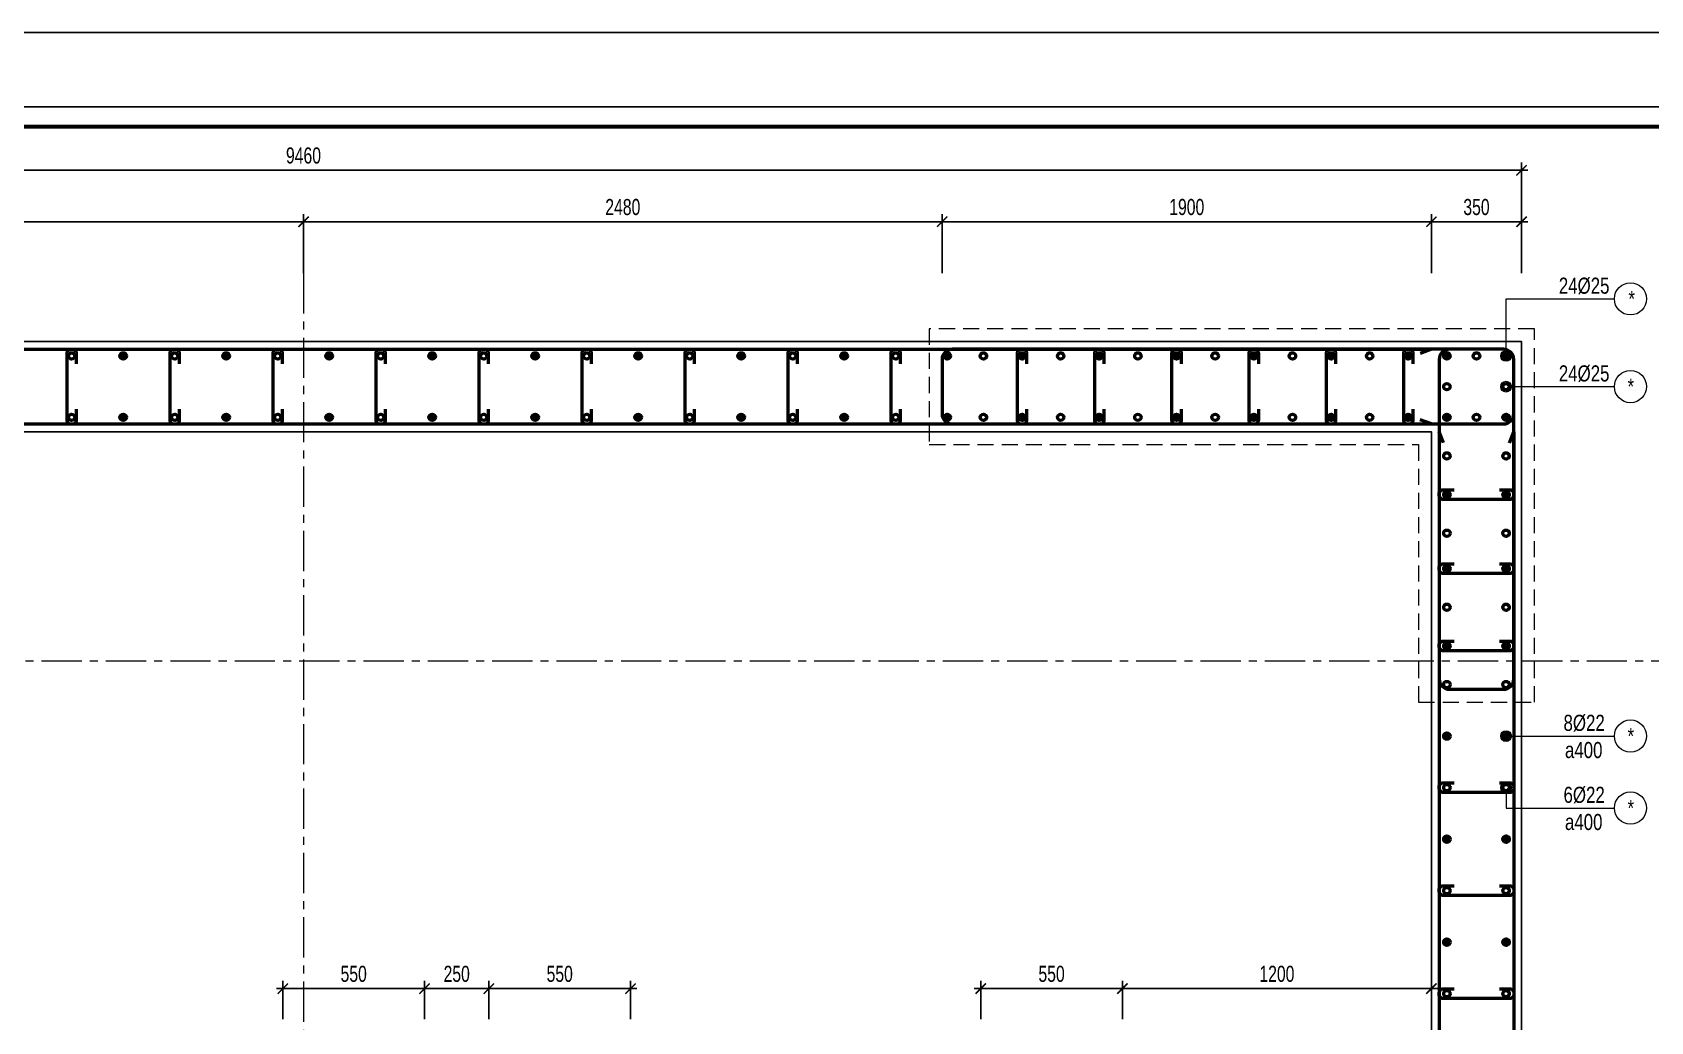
# Model space of a CAD drawing. Header units: millimetres. Extents: x -17374 to 181693, y -29783 to 15580.
# Drawn here: x 97585 to 103870, y 11740 to 15580 of the extents above; entities that cross this region are included whole.
import ezdxf
from ezdxf.enums import TextEntityAlignment as Align

# ---------------------------------------------------------------- set-up
doc = ezdxf.new("R2010")
doc.units = ezdxf.units.MM
doc.header["$LTSCALE"] = 250
doc.header["$MEASUREMENT"] = 0
for name, pattern in [('CENTER', [2, 1.25, -0.25, 0.25, -0.25]), ('CENTER2', [1.125, 0.75, -0.125, 0.125, -0.125]), ('HIDDEN', [0.375, 0.25, -0.125])]:
    doc.linetypes.add(name, pattern=pattern)
doc.layers.add('CDC-KHUNGTEN', color=7, linetype='Continuous')
for name, color, linetype, lineweight in [('CDC.01.AXIS', 160, 'CENTER2', 13), ('CDC.02.DIM', 1, 'Continuous', 18), ('CDC.03.BORDER', 3, 'Continuous', 25), ('CDC.04.HIDDEN', 8, 'HIDDEN', 15), ('CDC.05.STEEL', 4, 'Continuous', 50), ('CDC.06.TEXT', 2, 'Continuous', 18), ('CDC.11.NOTE', 8, 'Continuous', 18), ('CDC.14.STEELNUM', 9, 'Continuous', 18), ('STEEL_NODE', 6, 'Continuous', 50)]:
    doc.layers.add(name, color=color, linetype=linetype, lineweight=lineweight)
doc.styles.add('KC_SMTEXT', font='arial.ttf', dxfattribs={"width": 0.7})
doc.styles.add('KCS_SMTEXT', font='arial.ttf', dxfattribs={"width": 0.7})
doc.dimstyles.new('KCS_DIM25', dxfattribs={"dimscale": 25, "dimtxt": 2.5, "dimasz": 1.6, "dimexe": 1.2, "dimexo": 0, "dimgap": 1, "dimtad": 1, "dimdec": 0, "dimzin": 0, "dimdsep": 46, "dimtxsty": 'KCS_SMTEXT', "dimblk": 'ARCHTICK', "dimcen": 0, "dimdle": 1, "dimclrd": 1, "dimclre": 1, "dimclrt": 2, "dimadec": 0, "dimazin": 0, "dimtfac": 1, "dimtdec": 0, "dimtix": 1, "dimtmove": 2, "dimatfit": 3, "dimfxl": 1, "dimtolj": 1, "dimtzin": 0, "dimarcsym": 0})

# ---------------------------------------------------------------- blocks, each defined once
blk = doc.blocks.new('_ArchTick')
at = {"color": 0, "linetype": 'ByBlock', "const_width": 0.15}
blk.add_lwpolyline([(-0.5, -0.5), (0.5, 0.5)], dxfattribs=at)
blk = doc.blocks.new('*D180')
at = {"layer": 'CDC.02.DIM', "color": 1, "lineweight": -2, "transparency": 16777216}
for p, q in [((103393.3, 15044.9), (93883.3, 15044.9)), ((93908.3, 14644.9), (93908.3, 15074.9)), ((103368.3, 14644.9), (103368.3, 15074.9))]:
    blk.add_line(p, q, dxfattribs=at)
at = {"layer": 'Defpoints', "color": 0, "transparency": 16777216}
for p in [(93908.3, 15044.9), (93908.3, 14644.9), (103368.3, 14644.9)]:
    blk.add_point(p, dxfattribs=at)
at = {"layer": 'CDC.02.DIM', "color": 1, "lineweight": -2, "transparency": 16777216, "xscale": 40, "yscale": 40, "zscale": 40, "rotation": 180}
blk.add_blockref('_ArchTick', (93908.3, 15044.9), dxfattribs=at)
at = {"layer": 'CDC.02.DIM', "color": 1, "lineweight": -2, "transparency": 16777216, "xscale": 40, "yscale": 40, "zscale": 40}
blk.add_blockref('_ArchTick', (103368.3, 15044.9), dxfattribs=at)
at = {"layer": 'CDC.02.DIM', "color": 2, "transparency": 16777216, "insert": (98638.3, 15101.8), "char_height": 62.5, "attachment_point": 5, "style": 'KCS_SMTEXT'}
blk.add_mtext('\\A1;9460', dxfattribs=at)
blk = doc.blocks.new('*D183')
at = {"layer": 'CDC.02.DIM', "color": 1, "lineweight": -2, "transparency": 16777216}
for p, q in [((96133.3, 14844.9), (98663.3, 14844.9)), ((96158.3, 14644.9), (96158.3, 14874.9)), ((98638.3, 14644.9), (98638.3, 14874.9))]:
    blk.add_line(p, q, dxfattribs=at)
at = {"layer": 'Defpoints', "color": 0, "transparency": 16777216}
for p in [(98638.3, 14844.9), (96158.3, 14644.9), (98638.3, 14644.9)]:
    blk.add_point(p, dxfattribs=at)
at = {"layer": 'CDC.02.DIM', "color": 1, "lineweight": -2, "transparency": 16777216, "xscale": 40, "yscale": 40, "zscale": 40, "rotation": 180}
blk.add_blockref('_ArchTick', (96158.3, 14844.9), dxfattribs=at)
at = {"layer": 'CDC.02.DIM', "color": 1, "lineweight": -2, "transparency": 16777216, "xscale": 40, "yscale": 40, "zscale": 40}
blk.add_blockref('_ArchTick', (98638.3, 14844.9), dxfattribs=at)
at = {"layer": 'CDC.02.DIM', "color": 2, "transparency": 16777216, "insert": (97398.3, 14901.8), "char_height": 62.5, "attachment_point": 5, "style": 'KCS_SMTEXT'}
blk.add_mtext('\\A1;2480', dxfattribs=at)
blk = doc.blocks.new('*D184')
at = {"layer": 'CDC.02.DIM', "color": 1, "lineweight": -2, "transparency": 16777216}
for p, q in [((98613.3, 14844.9), (101143.3, 14844.9)), ((98638.3, 14644.9), (98638.3, 14874.9)), ((101118.3, 14644.9), (101118.3, 14874.9))]:
    blk.add_line(p, q, dxfattribs=at)
at = {"layer": 'Defpoints', "color": 0, "transparency": 16777216}
for p in [(101118.3, 14844.9), (98638.3, 14644.9), (101118.3, 14644.9)]:
    blk.add_point(p, dxfattribs=at)
at = {"layer": 'CDC.02.DIM', "color": 1, "lineweight": -2, "transparency": 16777216, "xscale": 40, "yscale": 40, "zscale": 40, "rotation": 180}
blk.add_blockref('_ArchTick', (98638.3, 14844.9), dxfattribs=at)
at = {"layer": 'CDC.02.DIM', "color": 1, "lineweight": -2, "transparency": 16777216, "xscale": 40, "yscale": 40, "zscale": 40}
blk.add_blockref('_ArchTick', (101118.3, 14844.9), dxfattribs=at)
at = {"layer": 'CDC.02.DIM', "color": 2, "transparency": 16777216, "insert": (99878.3, 14901.8), "char_height": 62.5, "attachment_point": 5, "style": 'KCS_SMTEXT'}
blk.add_mtext('\\A1;2480', dxfattribs=at)
blk = doc.blocks.new('*D185')
at = {"layer": 'CDC.02.DIM', "color": 1, "lineweight": -2, "transparency": 16777216}
for p, q in [((101093.3, 14844.9), (103043.3, 14844.9)), ((101118.3, 14644.9), (101118.3, 14874.9)), ((103018.3, 14644.9), (103018.3, 14874.9))]:
    blk.add_line(p, q, dxfattribs=at)
at = {"layer": 'Defpoints', "color": 0, "transparency": 16777216}
for p in [(103018.3, 14844.9), (101118.3, 14644.9), (103018.3, 14644.9)]:
    blk.add_point(p, dxfattribs=at)
at = {"layer": 'CDC.02.DIM', "color": 1, "lineweight": -2, "transparency": 16777216, "xscale": 40, "yscale": 40, "zscale": 40, "rotation": 180}
blk.add_blockref('_ArchTick', (101118.3, 14844.9), dxfattribs=at)
at = {"layer": 'CDC.02.DIM', "color": 1, "lineweight": -2, "transparency": 16777216, "xscale": 40, "yscale": 40, "zscale": 40}
blk.add_blockref('_ArchTick', (103018.3, 14844.9), dxfattribs=at)
at = {"layer": 'CDC.02.DIM', "color": 2, "transparency": 16777216, "insert": (102068.3, 14901.8), "char_height": 62.5, "attachment_point": 5, "style": 'KCS_SMTEXT'}
blk.add_mtext('\\A1;1900', dxfattribs=at)
blk = doc.blocks.new('*D186')
at = {"layer": 'CDC.02.DIM', "color": 1, "lineweight": -2, "transparency": 16777216}
for p, q in [((102993.3, 14844.9), (103393.3, 14844.9)), ((103018.3, 14644.9), (103018.3, 14874.9)), ((103368.3, 14644.9), (103368.3, 14874.9))]:
    blk.add_line(p, q, dxfattribs=at)
at = {"layer": 'Defpoints', "color": 0, "transparency": 16777216}
for p in [(103368.3, 14844.9), (103018.3, 14644.9), (103368.3, 14644.9)]:
    blk.add_point(p, dxfattribs=at)
at = {"layer": 'CDC.02.DIM', "color": 1, "lineweight": -2, "transparency": 16777216, "xscale": 40, "yscale": 40, "zscale": 40, "rotation": 180}
blk.add_blockref('_ArchTick', (103018.3, 14844.9), dxfattribs=at)
at = {"layer": 'CDC.02.DIM', "color": 1, "lineweight": -2, "transparency": 16777216, "xscale": 40, "yscale": 40, "zscale": 40}
blk.add_blockref('_ArchTick', (103368.3, 14844.9), dxfattribs=at)
at = {"layer": 'CDC.02.DIM', "color": 2, "transparency": 16777216, "insert": (103193.3, 14901.8), "char_height": 62.5, "attachment_point": 5, "style": 'KCS_SMTEXT'}
blk.add_mtext('\\A1;350', dxfattribs=at)
blk = doc.blocks.new('*D227')
at = {"layer": 'CDC.02.DIM', "color": 1, "lineweight": -2, "transparency": 16777216}
for p, q in [((98558.3, 11748.9), (98558.3, 11897.9)), ((99108.3, 11748.9), (99108.3, 11897.9)), ((98533.3, 11867.9), (99133.3, 11867.9))]:
    blk.add_line(p, q, dxfattribs=at)
at = {"layer": 'Defpoints', "color": 0, "transparency": 16777216}
for p in [(99108.3, 11867.9), (98558.3, 11748.9), (99108.3, 11748.9)]:
    blk.add_point(p, dxfattribs=at)
at = {"layer": 'CDC.02.DIM', "color": 1, "lineweight": -2, "transparency": 16777216, "xscale": 40, "yscale": 40, "zscale": 40, "rotation": 180}
blk.add_blockref('_ArchTick', (98558.3, 11867.9), dxfattribs=at)
at = {"layer": 'CDC.02.DIM', "color": 1, "lineweight": -2, "transparency": 16777216, "xscale": 40, "yscale": 40, "zscale": 40}
blk.add_blockref('_ArchTick', (99108.3, 11867.9), dxfattribs=at)
at = {"layer": 'CDC.02.DIM', "color": 2, "transparency": 16777216, "insert": (98833.3, 11924.9), "char_height": 62.5, "attachment_point": 5, "style": 'KCS_SMTEXT'}
blk.add_mtext('\\A1;550', dxfattribs=at)
blk = doc.blocks.new('*D228')
at = {"layer": 'CDC.02.DIM', "color": 1, "lineweight": -2, "transparency": 16777216}
for p, q in [((99358.3, 11748.9), (99358.3, 11897.9)), ((99908.3, 11748.9), (99908.3, 11897.9)), ((99933.3, 11867.9), (99333.3, 11867.9))]:
    blk.add_line(p, q, dxfattribs=at)
at = {"layer": 'Defpoints', "color": 0, "transparency": 16777216}
for p in [(99358.3, 11867.9), (99358.3, 11748.9), (99908.3, 11748.9)]:
    blk.add_point(p, dxfattribs=at)
at = {"layer": 'CDC.02.DIM', "color": 1, "lineweight": -2, "transparency": 16777216, "xscale": 40, "yscale": 40, "zscale": 40, "rotation": 180}
blk.add_blockref('_ArchTick', (99358.3, 11867.9), dxfattribs=at)
at = {"layer": 'CDC.02.DIM', "color": 1, "lineweight": -2, "transparency": 16777216, "xscale": 40, "yscale": 40, "zscale": 40}
blk.add_blockref('_ArchTick', (99908.3, 11867.9), dxfattribs=at)
at = {"layer": 'CDC.02.DIM', "color": 2, "transparency": 16777216, "insert": (99633.3, 11924.9), "char_height": 62.5, "attachment_point": 5, "style": 'KCS_SMTEXT'}
blk.add_mtext('\\A1;550', dxfattribs=at)
blk = doc.blocks.new('*D212')
at = {"layer": 'CDC.02.DIM', "color": 1, "lineweight": -2, "transparency": 16777216}
for p, q in [((99108.3, 11748.9), (99108.3, 11897.9)), ((99358.3, 11748.9), (99358.3, 11897.9)), ((99083.3, 11867.9), (99383.3, 11867.9))]:
    blk.add_line(p, q, dxfattribs=at)
at = {"layer": 'Defpoints', "color": 0, "transparency": 16777216}
for p in [(99358.3, 11867.9), (99108.3, 11748.9), (99358.3, 11748.9)]:
    blk.add_point(p, dxfattribs=at)
at = {"layer": 'CDC.02.DIM', "color": 1, "lineweight": -2, "transparency": 16777216, "xscale": 40, "yscale": 40, "zscale": 40, "rotation": 180}
blk.add_blockref('_ArchTick', (99108.3, 11867.9), dxfattribs=at)
at = {"layer": 'CDC.02.DIM', "color": 1, "lineweight": -2, "transparency": 16777216, "xscale": 40, "yscale": 40, "zscale": 40}
blk.add_blockref('_ArchTick', (99358.3, 11867.9), dxfattribs=at)
at = {"layer": 'CDC.02.DIM', "color": 2, "transparency": 16777216, "insert": (99233.3, 11924.9), "char_height": 62.5, "attachment_point": 5, "style": 'KCS_SMTEXT'}
blk.add_mtext('\\A1;250', dxfattribs=at)
blk = doc.blocks.new('*D213')
at = {"layer": 'CDC.02.DIM', "color": 1, "lineweight": -2, "transparency": 16777216}
for p, q in [((101268.3, 11748.9), (101268.3, 11897.9)), ((101818.3, 11748.9), (101818.3, 11897.9)), ((101843.3, 11867.9), (101243.3, 11867.9))]:
    blk.add_line(p, q, dxfattribs=at)
at = {"layer": 'Defpoints', "color": 0, "transparency": 16777216}
for p in [(101268.3, 11867.9), (101268.3, 11748.9), (101818.3, 11748.9)]:
    blk.add_point(p, dxfattribs=at)
at = {"layer": 'CDC.02.DIM', "color": 1, "lineweight": -2, "transparency": 16777216, "xscale": 40, "yscale": 40, "zscale": 40, "rotation": 180}
blk.add_blockref('_ArchTick', (101268.3, 11867.9), dxfattribs=at)
at = {"layer": 'CDC.02.DIM', "color": 1, "lineweight": -2, "transparency": 16777216, "xscale": 40, "yscale": 40, "zscale": 40}
blk.add_blockref('_ArchTick', (101818.3, 11867.9), dxfattribs=at)
at = {"layer": 'CDC.02.DIM', "color": 2, "transparency": 16777216, "insert": (101543.3, 11924.9), "char_height": 62.5, "attachment_point": 5, "style": 'KCS_SMTEXT'}
blk.add_mtext('\\A1;550', dxfattribs=at)
blk = doc.blocks.new('*D218')
at = {"layer": 'CDC.02.DIM', "color": 1, "lineweight": -2, "transparency": 16777216}
for p, q in [((101818.3, 11748.9), (101818.3, 11897.9)), ((103018.3, 11748.9), (103018.3, 11897.9)), ((101793.3, 11867.9), (103043.3, 11867.9))]:
    blk.add_line(p, q, dxfattribs=at)
at = {"layer": 'Defpoints', "color": 0, "transparency": 16777216}
for p in [(103018.3, 11867.9), (101818.3, 11748.9), (103018.3, 11748.9)]:
    blk.add_point(p, dxfattribs=at)
at = {"layer": 'CDC.02.DIM', "color": 1, "lineweight": -2, "transparency": 16777216, "xscale": 40, "yscale": 40, "zscale": 40, "rotation": 180}
blk.add_blockref('_ArchTick', (101818.3, 11867.9), dxfattribs=at)
at = {"layer": 'CDC.02.DIM', "color": 1, "lineweight": -2, "transparency": 16777216, "xscale": 40, "yscale": 40, "zscale": 40}
blk.add_blockref('_ArchTick', (103018.3, 11867.9), dxfattribs=at)
at = {"layer": 'CDC.02.DIM', "color": 2, "transparency": 16777216, "insert": (102418.3, 11924.9), "char_height": 62.5, "attachment_point": 5, "style": 'KCS_SMTEXT'}
blk.add_mtext('\\A1;1200', dxfattribs=at)
blk = doc.blocks.new('Khung tên chuẩn')
at = {"layer": 'CDC-KHUNGTEN', "color": 8}
blk.add_lwpolyline([(75096, 1100), (83000, 1100), (83000, 58300), (3000, 58300), (3000, 1100), (75096, 1100)], dxfattribs=at)
at = {"layer": 'CDC-KHUNGTEN', "color": 255, "lineweight": 60}
blk.add_lwpolyline([(74900, 1400), (74900, 58000), (3300, 58000), (3300, 1400), (74900, 1400)], close=True, dxfattribs=at)
at = {"layer": 'Defpoints', "color": 1, "ltscale": 0.2}
blk.add_lwpolyline([(0, 0), (0, 59400), (84100, 59400), (84100, 0), (0, 0)], close=True, dxfattribs=at)

msp = doc.modelspace()

# ---------------------------------------------------------------- hatches: boundary and pattern name
at = {"layer": 'STEEL_NODE'}
h = msp.add_hatch(color=1, dxfattribs=at)
h.dxf.hatch_style = 1
h.paths.add_polyline_path([(97925.6, 14323.9, -1), (97950.6, 14323.9, -1)])
h = msp.add_hatch(color=1, dxfattribs=at)
h.dxf.hatch_style = 1
h.paths.add_polyline_path([(98325.6, 14323.9, -1), (98350.6, 14323.9, -1)])
h = msp.add_hatch(color=1, dxfattribs=at)
h.dxf.hatch_style = 1
h.paths.add_polyline_path([(98725.6, 14323.9, -1), (98750.6, 14323.9, -1)])
h = msp.add_hatch(color=1, dxfattribs=at)
h.dxf.hatch_style = 1
h.paths.add_polyline_path([(99125.6, 14323.9, -1), (99150.6, 14323.9, -1)])
h = msp.add_hatch(color=1, dxfattribs=at)
h.dxf.hatch_style = 1
h.paths.add_polyline_path([(99525.6, 14323.9, -1), (99550.6, 14323.9, -1)])
h = msp.add_hatch(color=1, dxfattribs=at)
h.dxf.hatch_style = 1
h.paths.add_polyline_path([(99925.6, 14323.9, -1), (99950.6, 14323.9, -1)])
h = msp.add_hatch(color=1, dxfattribs=at)
h.dxf.hatch_style = 1
h.paths.add_polyline_path([(100325.6, 14323.9, -1), (100350.6, 14323.9, -1)])
h = msp.add_hatch(color=1, dxfattribs=at)
h.dxf.hatch_style = 1
h.paths.add_polyline_path([(100725.6, 14323.9, -1), (100750.6, 14323.9, -1)])
h = msp.add_hatch(color=1, dxfattribs=at)
h.dxf.hatch_style = 1
h.paths.add_polyline_path([(101126, 14323.9, -1), (101151, 14323.9, -1)])
h = msp.add_hatch(color=1, dxfattribs=at)
h.dxf.hatch_style = 1
h.paths.add_polyline_path([(101416, 14323.9, -1), (101441, 14323.9, -1)])
h = msp.add_hatch(color=1, dxfattribs=at)
h.dxf.hatch_style = 1
h.paths.add_polyline_path([(101716, 14323.9, -1), (101741, 14323.9, -1)])
h = msp.add_hatch(color=1, dxfattribs=at)
h.dxf.hatch_style = 1
h.paths.add_polyline_path([(102016, 14323.9, -1), (102041, 14323.9, -1)])
h = msp.add_hatch(color=1, dxfattribs=at)
h.dxf.hatch_style = 1
h.paths.add_polyline_path([(102316, 14323.9, -1), (102341, 14323.9, -1)])
h = msp.add_hatch(color=1, dxfattribs=at)
h.dxf.hatch_style = 1
h.paths.add_polyline_path([(102616, 14323.9, -1), (102641, 14323.9, -1)])
h = msp.add_hatch(color=1, dxfattribs=at)
h.dxf.hatch_style = 1
h.paths.add_polyline_path([(102916, 14323.9, -1), (102941, 14323.9, -1)])
h = msp.add_hatch(color=1, dxfattribs=at)
h.dxf.hatch_style = 1
h.paths.add_polyline_path([(103091, 14323.9, 1), (103066, 14323.9, 1)])
h = msp.add_hatch(color=1, dxfattribs=at)
h.dxf.hatch_style = 1
h.paths.add_polyline_path([(103066, 14323.9, -1), (103091, 14323.9, -1)])
h = msp.add_hatch(color=1, dxfattribs=at)
h.dxf.hatch_style = 1
h.paths.add_polyline_path([(103295.6, 14323.9, -1), (103320.6, 14323.9, -1)])
h = msp.add_hatch(color=1, dxfattribs=at)
h.dxf.hatch_style = 1
h.paths.add_polyline_path([(103320.6, 14323.9, 1), (103295.6, 14323.9, 1)])
h = msp.add_hatch(color=1, dxfattribs=at)
h.dxf.hatch_style = 1
h.paths.add_polyline_path([(97950.6, 14085.73, -1), (97925.6, 14085.73, -1)])
h = msp.add_hatch(color=1, dxfattribs=at)
h.dxf.hatch_style = 1
h.paths.add_polyline_path([(98350.6, 14085.73, -1), (98325.6, 14085.73, -1)])
h = msp.add_hatch(color=1, dxfattribs=at)
h.dxf.hatch_style = 1
h.paths.add_polyline_path([(98750.6, 14085.73, -1), (98725.6, 14085.73, -1)])
h = msp.add_hatch(color=1, dxfattribs=at)
h.dxf.hatch_style = 1
h.paths.add_polyline_path([(99150.6, 14085.73, -1), (99125.6, 14085.73, -1)])
h = msp.add_hatch(color=1, dxfattribs=at)
h.dxf.hatch_style = 1
h.paths.add_polyline_path([(99550.6, 14085.73, -1), (99525.6, 14085.73, -1)])
h = msp.add_hatch(color=1, dxfattribs=at)
h.dxf.hatch_style = 1
h.paths.add_polyline_path([(99950.6, 14085.73, -1), (99925.6, 14085.73, -1)])
h = msp.add_hatch(color=1, dxfattribs=at)
h.dxf.hatch_style = 1
h.paths.add_polyline_path([(100350.6, 14085.73, -1), (100325.6, 14085.73, -1)])
h = msp.add_hatch(color=1, dxfattribs=at)
h.dxf.hatch_style = 1
h.paths.add_polyline_path([(100750.6, 14085.73, -1), (100725.6, 14085.73, -1)])
h = msp.add_hatch(color=1, dxfattribs=at)
h.dxf.hatch_style = 1
h.paths.add_polyline_path([(101151, 14085.73, -1), (101126, 14085.73, -1)])
h = msp.add_hatch(color=1, dxfattribs=at)
h.dxf.hatch_style = 1
h.paths.add_polyline_path([(101441, 14085.73, -1), (101416, 14085.73, -1)])
h = msp.add_hatch(color=1, dxfattribs=at)
h.dxf.hatch_style = 1
h.paths.add_polyline_path([(101741, 14085.73, -1), (101716, 14085.73, -1)])
h = msp.add_hatch(color=1, dxfattribs=at)
h.dxf.hatch_style = 1
h.paths.add_polyline_path([(102041, 14085.73, -1), (102016, 14085.73, -1)])
h = msp.add_hatch(color=1, dxfattribs=at)
h.dxf.hatch_style = 1
h.paths.add_polyline_path([(102341, 14085.73, -1), (102316, 14085.73, -1)])
h = msp.add_hatch(color=1, dxfattribs=at)
h.dxf.hatch_style = 1
h.paths.add_polyline_path([(102641, 14085.73, -1), (102616, 14085.73, -1)])
h = msp.add_hatch(color=1, dxfattribs=at)
h.dxf.hatch_style = 1
h.paths.add_polyline_path([(102941, 14085.73, -1), (102916, 14085.73, -1)])
h = msp.add_hatch(color=1, dxfattribs=at)
h.dxf.hatch_style = 1
h.paths.add_polyline_path([(103091, 14085.73, -1), (103066, 14085.73, -1)])
h = msp.add_hatch(color=1, dxfattribs=at)
h.dxf.hatch_style = 1
h.paths.add_polyline_path([(103295.6, 14085.73, 1), (103320.6, 14085.73, 1)])
h = msp.add_hatch(color=1, dxfattribs=at)
h.dxf.hatch_style = 1
h.paths.add_polyline_path([(103091, 13785.73, -1), (103066, 13785.73, -1)])
h = msp.add_hatch(color=1, dxfattribs=at)
h.dxf.hatch_style = 1
h.paths.add_polyline_path([(103295.6, 13785.73, 1), (103320.6, 13785.73, 1)])
h = msp.add_hatch(color=1, dxfattribs=at)
h.dxf.hatch_style = 1
h.paths.add_polyline_path([(103091, 13498.23, -1), (103066, 13498.23, -1)])
h = msp.add_hatch(color=1, dxfattribs=at)
h.dxf.hatch_style = 1
h.paths.add_polyline_path([(103295.6, 13498.23, 1), (103320.6, 13498.23, 1)])
h = msp.add_hatch(color=1, dxfattribs=at)
h.dxf.hatch_style = 1
h.paths.add_polyline_path([(103091, 13198.23, -1), (103066, 13198.23, -1)])
h = msp.add_hatch(color=1, dxfattribs=at)
h.dxf.hatch_style = 1
h.paths.add_polyline_path([(103295.6, 13198.23, 1), (103320.6, 13198.23, 1)])
h = msp.add_hatch(color=1, dxfattribs=at)
h.dxf.hatch_style = 1
h.paths.add_polyline_path([(103091, 12848.23, -1), (103066, 12848.23, -1)])
h = msp.add_hatch(color=1, dxfattribs=at)
h.dxf.hatch_style = 1
h.paths.add_polyline_path([(103295.6, 12848.23, 1), (103320.6, 12848.23, 1)])
h = msp.add_hatch(color=1, dxfattribs=at)
h.dxf.hatch_style = 1
h.paths.add_polyline_path([(103091, 12448.23, -1), (103066, 12448.23, -1)])
h = msp.add_hatch(color=1, dxfattribs=at)
h.dxf.hatch_style = 1
h.paths.add_polyline_path([(103295.6, 12448.23, 1), (103320.6, 12448.23, 1)])
h = msp.add_hatch(color=1, dxfattribs=at)
h.dxf.hatch_style = 1
h.paths.add_polyline_path([(103091, 12048.23, -1), (103066, 12048.23, -1)])
h = msp.add_hatch(color=1, dxfattribs=at)
h.dxf.hatch_style = 1
h.paths.add_polyline_path([(103295.6, 12048.23, 1), (103320.6, 12048.23, 1)])

# ---------------------------------------------------------------- linework, layer by layer
at = {"layer": 'CDC.01.AXIS', "linetype": 'CENTER', "ltscale": 0.5}
for p, q in [((98638.3, 14644.9), (98638.3, 8232.07)), ((93371.41, 13139.81), (103905.2, 13139.81))]:
    msp.add_line(p, q, dxfattribs=at)
at = {"layer": 'CDC.03.BORDER'}
msp.add_lwpolyline([(102818.3, 8529.81), (103368.3, 8529.81), (103368.3, 14379.81), (93908.3, 14379.81), (93908.3, 13029.81), (94258.3, 13029.81), (94258.3, 14029.81), (103018.3, 14029.81), (103018.3, 8879.81), (102818.3, 8879.81)], close=True, dxfattribs=at)
at = {"layer": 'CDC.04.HIDDEN'}
msp.add_lwpolyline([(102968.3, 13979.81), (102968.3, 12979.81), (103418.3, 12979.81), (103418.3, 14429.81), (101068.3, 14429.81), (101068.3, 13979.81), (102968.3, 13979.81)], close=True, dxfattribs=at)
at = {"layer": 'CDC.05.STEEL'}
for points in [[(94301.65, 14333.04), (94258.3, 14349.81), (103018.3, 14349.81), (102974.96, 14333.04)], [(94301.65, 14076.59), (94258.3, 14059.81), (103018.3, 14059.81), (102974.96, 14076.59)], [(103065.08, 13986.47), (103048.3, 14029.81), (103048.3, 8879.81), (103065.07, 8923.16)], [(103321.53, 13986.47), (103338.3, 14029.81), (103338.3, 8879.81), (103321.53, 8923.16)]]:
    msp.add_lwpolyline(points, dxfattribs=at)
for points in [[(97757.18, 14293.62), (97757.18, 14332.99, 0.4142136), (97740.93, 14349.24), (97735.28, 14349.24, 0.4142136), (97719.03, 14332.99), (97719.03, 14076.07, 0.4142136), (97735.28, 14059.81), (97740.93, 14059.81, 0.4142136), (97757.18, 14076.07), (97757.18, 14117.86)], [(98157.18, 14293.62), (98157.18, 14332.99, 0.4142136), (98140.93, 14349.24), (98135.28, 14349.24, 0.4142136), (98119.03, 14332.99), (98119.03, 14076.07, 0.4142136), (98135.28, 14059.81), (98140.93, 14059.81, 0.4142136), (98157.18, 14076.07), (98157.18, 14117.86)], [(98557.18, 14293.62), (98557.18, 14332.99, 0.4142136), (98540.93, 14349.24), (98535.28, 14349.24, 0.4142136), (98519.03, 14332.99), (98519.03, 14076.07, 0.4142136), (98535.28, 14059.81), (98540.93, 14059.81, 0.4142136), (98557.18, 14076.07), (98557.18, 14117.86)], [(98957.18, 14293.62), (98957.18, 14332.99, 0.4142136), (98940.93, 14349.24), (98935.28, 14349.24, 0.4142136), (98919.03, 14332.99), (98919.03, 14076.07, 0.4142136), (98935.28, 14059.81), (98940.93, 14059.81, 0.4142136), (98957.18, 14076.07), (98957.18, 14117.86)], [(99357.18, 14293.62), (99357.18, 14332.99, 0.4142136), (99340.93, 14349.24), (99335.28, 14349.24, 0.4142136), (99319.03, 14332.99), (99319.03, 14076.07, 0.4142136), (99335.28, 14059.81), (99340.93, 14059.81, 0.4142136), (99357.18, 14076.07), (99357.18, 14117.86)], [(99757.18, 14293.62), (99757.18, 14332.99, 0.4142136), (99740.93, 14349.24), (99735.28, 14349.24, 0.4142136), (99719.03, 14332.99), (99719.03, 14076.07, 0.4142136), (99735.28, 14059.81), (99740.93, 14059.81, 0.4142136), (99757.18, 14076.07), (99757.18, 14117.86)], [(100157.18, 14293.62), (100157.18, 14332.99, 0.4142136), (100140.93, 14349.24), (100135.28, 14349.24, 0.4142136), (100119.03, 14332.99), (100119.03, 14076.07, 0.4142136), (100135.28, 14059.81), (100140.93, 14059.81, 0.4142136), (100157.18, 14076.07), (100157.18, 14117.86)], [(100557.18, 14293.62), (100557.18, 14332.99, 0.4142136), (100540.93, 14349.24), (100535.28, 14349.24, 0.4142136), (100519.03, 14332.99), (100519.03, 14076.07, 0.4142136), (100535.28, 14059.81), (100540.93, 14059.81, 0.4142136), (100557.18, 14076.07), (100557.18, 14117.86)], [(100957.18, 14293.62), (100957.18, 14332.99, 0.4142136), (100940.93, 14349.24), (100935.28, 14349.24, 0.4142136), (100919.03, 14332.99), (100919.03, 14076.07, 0.4142136), (100935.28, 14059.81), (100940.93, 14059.81, 0.4142136), (100957.18, 14076.07), (100957.18, 14117.86)], [(101447.58, 14293.62), (101447.58, 14332.99, 0.4142136), (101431.32, 14349.24), (101425.68, 14349.24, 0.4142136), (101409.43, 14332.99), (101409.43, 14076.07, 0.4142136), (101425.68, 14059.81), (101431.32, 14059.81, 0.4142136), (101447.58, 14076.07), (101447.58, 14117.86)], [(101747.58, 14293.62), (101747.58, 14332.99, 0.4142136), (101731.32, 14349.24), (101725.68, 14349.24, 0.4142136), (101709.43, 14332.99), (101709.43, 14076.07, 0.4142136), (101725.68, 14059.81), (101731.32, 14059.81, 0.4142136), (101747.58, 14076.07), (101747.58, 14117.86)], [(102047.58, 14293.62), (102047.58, 14332.99, 0.4142136), (102031.32, 14349.24), (102025.68, 14349.24, 0.4142136), (102009.43, 14332.99), (102009.43, 14076.07, 0.4142136), (102025.68, 14059.81), (102031.32, 14059.81, 0.4142136), (102047.58, 14076.07), (102047.58, 14117.86)], [(102347.58, 14293.62), (102347.58, 14332.99, 0.4142136), (102331.32, 14349.24), (102325.68, 14349.24, 0.4142136), (102309.43, 14332.99), (102309.43, 14076.07, 0.4142136), (102325.68, 14059.81), (102331.32, 14059.81, 0.4142136), (102347.58, 14076.07), (102347.58, 14117.86)], [(102647.58, 14293.62), (102647.58, 14332.99, 0.4142136), (102631.32, 14349.24), (102625.68, 14349.24, 0.4142136), (102609.43, 14332.99), (102609.43, 14076.07, 0.4142136), (102625.68, 14059.81), (102631.32, 14059.81, 0.4142136), (102647.58, 14076.07), (102647.58, 14117.86)], [(102947.58, 14293.62), (102947.58, 14332.99, 0.4142136), (102931.32, 14349.24), (102925.68, 14349.24, 0.4142136), (102909.43, 14332.99), (102909.43, 14076.07, 0.4142136), (102925.68, 14059.81), (102931.32, 14059.81, 0.4142136), (102947.58, 14076.07), (102947.58, 14117.86)], [(103282.68, 13804.8), (103322.05, 13804.8, -0.4142136), (103338.3, 13788.55), (103338.3, 13782.9, -0.4142136), (103322.05, 13766.65), (103064.56, 13766.65, -0.4142136), (103048.3, 13782.9), (103048.3, 13788.55, -0.4142136), (103064.56, 13804.8), (103106.35, 13804.8)], [(103282.68, 13517.3), (103322.05, 13517.3, -0.4142136), (103338.3, 13501.05), (103338.3, 13495.4, -0.4142136), (103322.05, 13479.15), (103064.56, 13479.15, -0.4142136), (103048.3, 13495.4), (103048.3, 13501.05, -0.4142136), (103064.56, 13517.3), (103106.35, 13517.3)], [(103282.68, 13217.3), (103322.05, 13217.3, -0.4142136), (103338.3, 13201.05), (103338.3, 13195.4, -0.4142136), (103322.05, 13179.15), (103064.56, 13179.15, -0.4142136), (103048.3, 13195.4), (103048.3, 13201.05, -0.4142136), (103064.56, 13217.3), (103106.35, 13217.3)], [(103282.68, 12667.3), (103322.05, 12667.3, -0.4142136), (103338.3, 12651.05), (103338.3, 12645.4, -0.4142136), (103322.05, 12629.15), (103064.85, 12629.15, -0.4142136), (103048.6, 12645.4), (103048.6, 12651.05, -0.4142136), (103064.85, 12667.3), (103106.64, 12667.3)], [(103282.68, 12267.3), (103322.05, 12267.3, -0.4142136), (103338.3, 12251.05), (103338.3, 12245.4, -0.4142136), (103322.05, 12229.15), (103064.85, 12229.15, -0.4142136), (103048.6, 12245.4), (103048.6, 12251.05, -0.4142136), (103064.85, 12267.3), (103106.64, 12267.3)], [(103282.68, 11867.3), (103322.05, 11867.3, -0.4142136), (103338.3, 11851.05), (103338.3, 11845.4, -0.4142136), (103322.05, 11829.15), (103064.85, 11829.15, -0.4142136), (103048.6, 11845.4), (103048.6, 11851.05, -0.4142136), (103064.85, 11867.3), (103106.64, 11867.3)]]:
    msp.add_lwpolyline(points, format="xyb", dxfattribs=at)
for points in [[(103338.3, 14309.81, 0.4142136), (103298.3, 14349.81), (101158.3, 14349.81, 0.4142136), (101118.3, 14309.81), (101118.3, 14099.81, 0.4142136), (101158.3, 14059.81), (103298.3, 14059.81, 0.4142136), (103338.3, 14099.81)], [(103298.3, 13029.81, 0.4142136), (103338.3, 13069.81), (103338.3, 14309.81, 0.4142136), (103298.3, 14349.81), (103088.3, 14349.81, 0.4142136), (103048.3, 14309.81), (103048.3, 13069.81, 0.4142136), (103088.3, 13029.81)]]:
    msp.add_lwpolyline(points, format="xyb", close=True, dxfattribs=at)
at = {"layer": 'CDC.11.NOTE', "color": 1}
for p, q in [((103328.94, 14204.91), (103728.65, 14204.91)), ((103328.94, 12848.32), (103728.65, 12848.32)), ((103308.1, 12627.39), (103308.1, 12568.94)), ((103308.1, 12568.94), (103728.65, 12568.94))]:
    msp.add_line(p, q, dxfattribs=at)
msp.add_lwpolyline([(103308.1, 14344.73), (103308.1, 14545.5), (103728.65, 14545.5)], dxfattribs=at)
for centre in [(103308.1, 14323.9), (103308.1, 14204.81), (103308.1, 12848.23), (103308.1, 12648.23)]:
    msp.add_circle(centre, 20.83, dxfattribs=at)
at = {"layer": 'CDC.14.STEELNUM'}
for centre in [(103791.15, 14545.5), (103791.15, 14204.91), (103791.15, 12848.32), (103791.15, 12568.94)]:
    msp.add_circle(centre, 62.5, dxfattribs=at)
at = {"layer": 'STEEL_NODE', "color": 3}
for centre in [(97738.1, 14323.9), (97938.1, 14323.9), (98138.1, 14323.9), (98338.1, 14323.9), (98538.1, 14323.9), (98738.1, 14323.9), (98938.1, 14323.9), (99138.1, 14323.9), (99338.1, 14323.9), (99538.1, 14323.9), (99738.1, 14323.9), (99938.1, 14323.9), (100138.1, 14323.9), (100338.1, 14323.9), (100538.1, 14323.9), (100738.1, 14323.9), (100938.1, 14323.9), (101138.5, 14323.9), (101278.5, 14323.9), (101428.5, 14323.9), (101578.5, 14323.9), (101728.5, 14323.9), (101878.5, 14323.9), (102028.5, 14323.9), (102178.5, 14323.9), (102328.5, 14323.9), (102478.5, 14323.9), (102628.5, 14323.9), (102778.5, 14323.9), (102928.5, 14323.9), (103078.5, 14323.9), (103078.5, 14323.9), (103193.3, 14323.9), (103193.3, 14323.9), (103308.1, 14323.9), (103308.1, 14323.9), (103078.5, 14204.81), (103078.5, 14204.81), (103308.1, 14204.81), (103308.1, 14204.81), (97738.1, 14085.73), (97938.1, 14085.73), (98138.1, 14085.73), (98338.1, 14085.73), (98538.1, 14085.73), (98738.1, 14085.73), (98938.1, 14085.73), (99138.1, 14085.73), (99338.1, 14085.73), (99538.1, 14085.73), (99738.1, 14085.73), (99938.1, 14085.73), (100138.1, 14085.73), (100338.1, 14085.73), (100538.1, 14085.73), (100738.1, 14085.73), (100938.1, 14085.73), (101138.5, 14085.73), (101278.5, 14085.73), (101428.5, 14085.73), (101578.5, 14085.73), (101728.5, 14085.73), (101878.5, 14085.73), (102028.5, 14085.73), (102178.5, 14085.73), (102328.5, 14085.73), (102478.5, 14085.73), (102628.5, 14085.73), (102778.5, 14085.73), (102928.5, 14085.73), (103078.5, 14085.73), (103193.3, 14085.73), (103308.1, 14085.73), (103078.5, 13935.73), (103308.1, 13935.73), (103078.5, 13785.73), (103308.1, 13785.73), (103078.5, 13635.73), (103308.1, 13635.73), (103078.5, 13498.23), (103308.1, 13498.23), (103078.5, 13348.23), (103308.1, 13348.23), (103078.5, 13198.23), (103308.1, 13198.23), (103078.5, 13048.23), (103308.1, 13048.23), (103078.5, 12848.23), (103308.1, 12848.23), (103078.5, 12648.23), (103308.1, 12648.23), (103078.5, 12448.23), (103308.1, 12448.23), (103078.5, 12248.23), (103308.1, 12248.23), (103078.5, 12048.23), (103308.1, 12048.23), (103078.5, 11848.23), (103308.1, 11848.23)]:
    msp.add_circle(centre, 12.5, dxfattribs=at)

# ---------------------------------------------------------------- block references
at = {"xscale": 0.2622917978515034, "yscale": 0.2622917978515034, "zscale": 0.2622917978515034}
msp.add_blockref('Khung tên chuẩn', (91251.56, 0), dxfattribs=at)

# ---------------------------------------------------------------- texts
at = {"layer": 'CDC.06.TEXT', "style": 'KC_SMTEXT', "width": 0.75}
for s, p in [('24%%C25', (103611.39, 14565.5)), ('24%%C25', (103611.39, 14224.91)), ('8%%C22', (103611.39, 12868.32)), ('a400', (103609.69, 12762.82)), ('6%%C22', (103611.39, 12588.94)), ('a400', (103609.69, 12483.44))]:
    msp.add_text(s, height=62.5, dxfattribs=at).set_placement(p, align=Align.CENTER)
at = {"layer": 'CDC.14.STEELNUM', "color": 2, "style": 'KC_SMTEXT', "width": 0.75}
for p in [(103796.04, 14545.5), (103792.69, 14204.91), (103792.69, 12848.32), (103792.69, 12568.94)]:
    msp.add_text('*', height=62.5, dxfattribs=at).set_placement(p, align=Align.MIDDLE_CENTER)

# ---------------------------------------------------------------- dimensions: what is measured, and where the dimension line sits
at = {"layer": 'CDC.02.DIM'}
for base, p1, p2, picture, middle in [((93908.3, 15044.9), (103368.3, 14644.9), (93908.3, 14644.9), '*D180', (98638.3, 15101.82)), ((99358.3, 11867.94), (99908.3, 11748.87), (99358.3, 11748.87), '*D228', (99633.3, 11924.86)), ((101268.3, 11867.94), (101818.3, 11748.87), (101268.3, 11748.87), '*D213', (101543.3, 11924.86))]:
    dim = msp.add_linear_dim(base=base, p1=p1, p2=p2, angle=180, dimstyle='KCS_DIM25', dxfattribs=at)
    dim.commit()
    dim.dimension.update_dxf_attribs({"geometry": picture, "text_midpoint": middle})
for base, p1, p2, picture, middle in [((98638.3, 14844.9), (96158.3, 14644.9), (98638.3, 14644.9), '*D183', (97398.3, 14901.82)), ((101118.3, 14844.9), (98638.3, 14644.9), (101118.3, 14644.9), '*D184', (99878.3, 14901.82)), ((103018.3, 14844.9), (101118.3, 14644.9), (103018.3, 14644.9), '*D185', (102068.3, 14901.82)), ((103368.3, 14844.9), (103018.3, 14644.9), (103368.3, 14644.9), '*D186', (103193.3, 14901.84)), ((99108.3, 11867.94), (98558.3, 11748.87), (99108.3, 11748.87), '*D227', (98833.3, 11924.86)), ((103018.3, 11867.94), (101818.3, 11748.87), (103018.3, 11748.87), '*D218', (102418.3, 11924.86))]:
    dim = msp.add_linear_dim(base=base, p1=p1, p2=p2, dimstyle='KCS_DIM25', dxfattribs=at)
    dim.commit()
    dim.dimension.update_dxf_attribs({"geometry": picture, "text_midpoint": middle})
dim = msp.add_linear_dim(base=(99358.3, 11867.94), p1=(99108.3, 11748.87), p2=(99358.3, 11748.87), dimstyle='KCS_DIM25', override={"dimfxl": 0.18}, dxfattribs=at)
dim.commit()
dim.dimension.update_dxf_attribs({"geometry": '*D212', "text_midpoint": (99233.3, 11924.86)})

doc.saveas('drawing.dxf')
